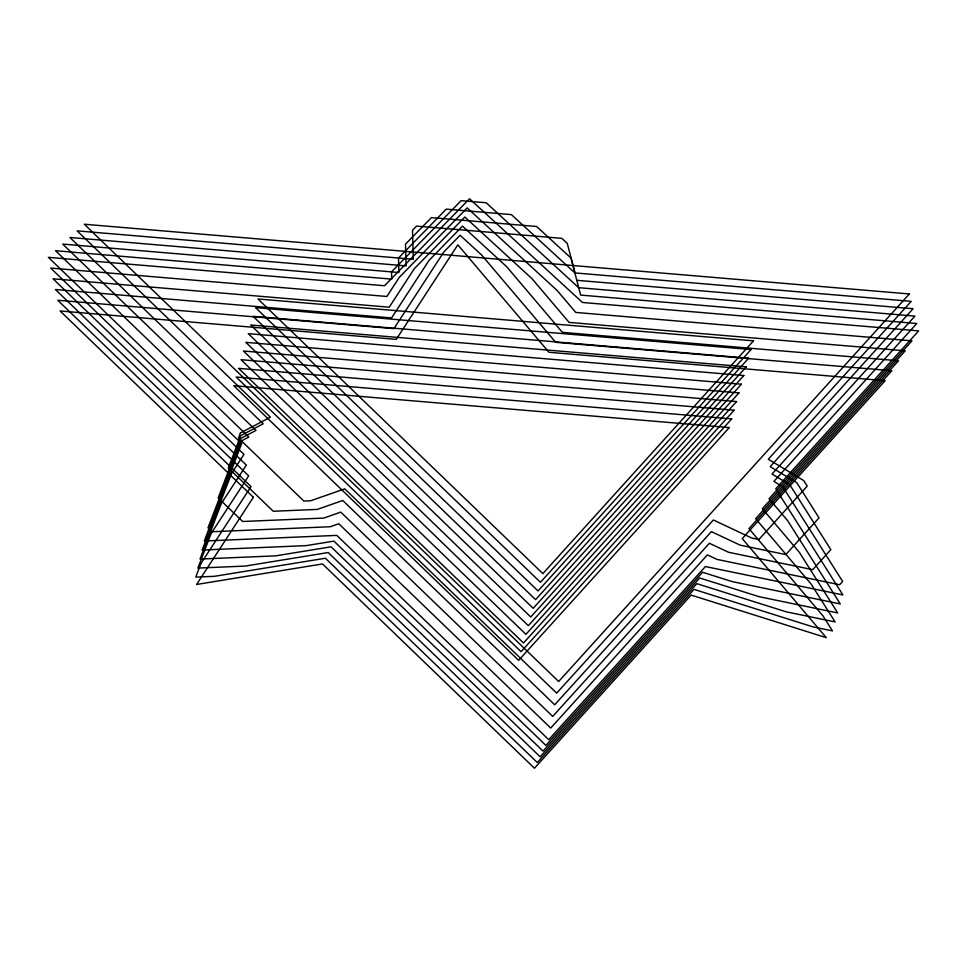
<?xml version="1.0" encoding="UTF-8"?>
<svg xmlns="http://www.w3.org/2000/svg" width="967" height="967" viewBox="0 0 967 967"><rect width="100%" height="100%" fill="white"/><g stroke="black" fill="none" stroke-linecap="round" stroke-linejoin="round"><path stroke-width="1.45" d="M576.9 280.321L913.078 308.727L770.179 466.638L796.735 482.63L819.025 517.877L785.808 554.587L740.154 545.146L711.361 531.632L554.695 704.774L342.765 500.483L317.249 509.416L273.25 511.265L228.333 467.968L240.735 435.646L263.205 423.8L69.926 237.483L406.092 265.889L405.511 244.119L431.427 217.611L536.625 226.496L571.038 258.104L580.623 295.092L916.789 323.498L773.902 481.397L782.75 486.739L842.644 581.457L839.646 584.757L716.982 559.409L707.385 554.901L550.719 728.054L338.788 523.763L330.291 526.737L212.063 531.729L208.014 527.825L241.327 440.988L248.821 437.036L55.542 250.719L391.708 279.125L391.514 271.872L461.138 200.653L486.196 202.768L578.665 287.683L914.927 316.112L772.041 474.023L789.737 484.685L830.834 549.667L812.727 569.672L728.574 552.278L709.379 543.273L552.701 716.414L340.771 512.123L323.764 518.07L242.657 521.503L218.179 497.896L241.025 438.317L256.013 430.412L62.734 244.095L398.9 272.501L398.513 257.996L446.283 209.126L511.41 214.626L574.857 272.887M240.432 432.974L238.486 438.039L303.843 501.039L310.733 500.749L344.748 488.855L556.678 693.146L713.356 519.992L751.746 538.015L758.902 539.489L807.215 486.099L803.722 480.575L768.318 459.252L911.216 301.341L575.039 272.936L567.23 243.309L561.839 238.353L416.572 226.085L412.51 230.231L413.284 259.265L77.118 230.859L270.397 417.176L240.432 432.974M241.629 443.66L204.291 541L336.806 535.392L548.724 739.682L705.402 566.541L842.898 594.959L775.764 488.782L918.65 330.883L582.485 302.478L469.539 198.767L384.515 285.748L48.35 257.343L241.629 443.66M231.476 473.588L202.151 550.03L306.213 545.63L333.941 541.109L545.871 745.4L702.55 572.259L732.321 581.638L840.287 603.952L787.573 520.572L769.055 498.754L911.954 340.843L575.776 312.438L557.27 290.608L467.182 207.893L399.371 277.263L386.873 296.47L50.695 268.064L243.974 454.381L231.476 473.588M221.31 503.517L200.012 559.059L275.619 555.856L331.089 546.814L543.019 751.105L699.685 577.964L759.24 596.724L837.688 612.933L799.383 552.362L762.359 508.715L905.245 350.803L569.08 322.398L532.055 278.75L464.837 217.019L414.227 268.79L389.217 307.192L53.052 278.786L246.331 465.103L221.31 503.517M211.157 533.446L197.872 568.076L245.026 566.094L328.236 552.532L540.166 756.81L696.832 583.669L786.147 611.809L835.077 621.926L811.192 584.141L755.65 518.675L898.548 360.764L562.371 332.358L506.841 266.88L462.48 226.145L429.082 260.316L391.562 317.925L55.397 289.52L248.676 475.837L211.157 533.446M201.003 563.374L195.733 577.106L214.432 576.32L325.383 558.237L537.301 762.528L693.98 589.387L813.066 626.906L832.466 630.907L823.002 615.931L748.954 528.635L891.84 370.724L555.674 342.318L481.626 255.022L460.123 235.271L443.938 251.831L393.907 328.647L57.742 300.241L251.021 486.558L201.003 563.374M253.366 497.28L196.591 584.467L322.519 563.942L534.449 768.233L691.127 595.092L826.289 637.676L742.245 538.595L885.143 380.684L548.966 352.278L457.826 244.832L396.265 339.369L60.087 310.963L253.366 497.28M753.498 340.843L542.874 573.612L257.959 298.972L753.498 340.843M751.081 349.522L540.456 582.291L255.542 307.639L751.081 349.522M748.663 358.189L538.027 590.958L253.112 316.318L748.663 358.189M746.234 366.868L535.609 599.637L250.695 324.997L746.234 366.868M743.816 375.534L533.192 608.303L248.277 333.663L743.816 375.534M741.399 384.213L530.762 616.982L245.848 342.342L741.399 384.213M738.969 392.88L528.345 625.661L243.43 351.009L738.969 392.88M736.552 401.559L525.927 634.328L241.013 359.688L736.552 401.559M734.134 410.226L523.498 643.007L238.583 368.354L734.134 410.226M731.705 418.904L521.08 651.673L236.166 377.033L731.705 418.904M729.287 427.571L518.663 660.352L233.748 385.7L729.287 427.571M909.355 293.956L558.66 681.505L84.31 224.235L909.355 293.956"/></g></svg>
